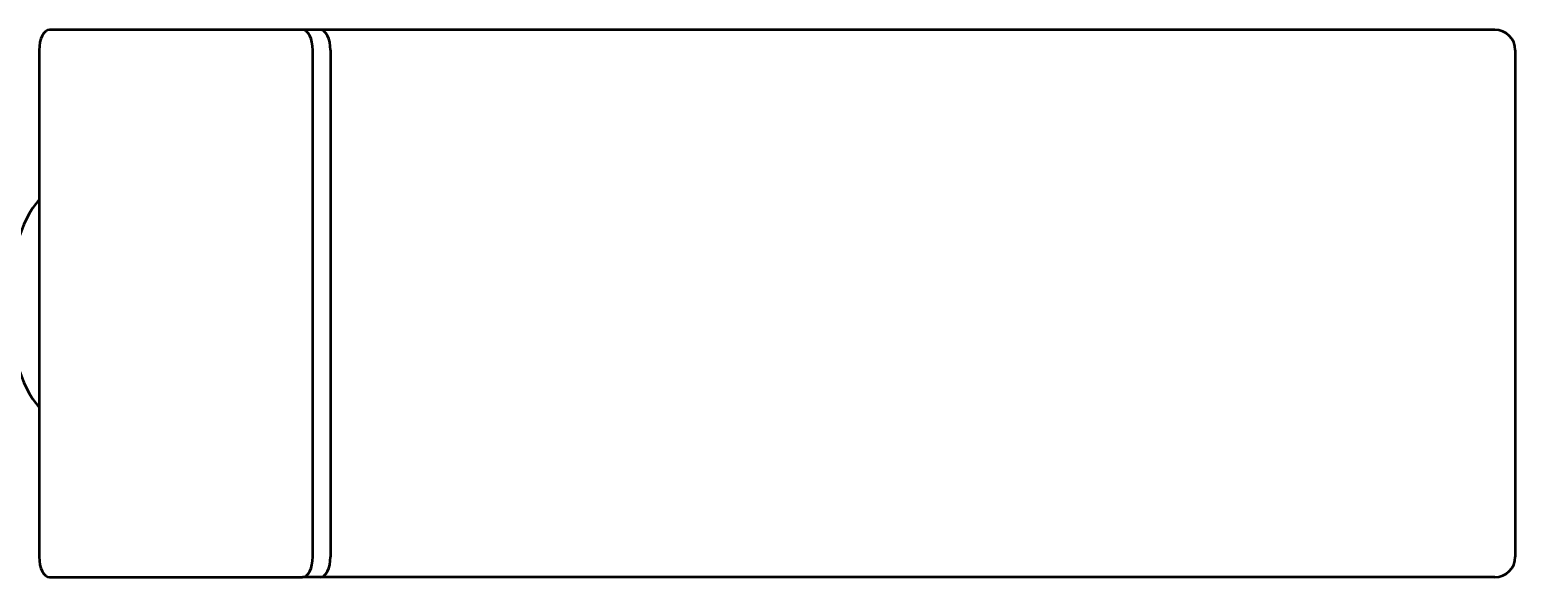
# Model space of a CAD drawing. Header units: millimetres. Extents: x 170 to 5770, y -1450 to 5650.
# Drawn here: x 4072.8 to 4290, y 2060 to 2140 of the extents above; entities that cross this region are included whole.
import ezdxf

# ---------------------------------------------------------------- set-up
doc = ezdxf.new("R2010")
doc.units = ezdxf.units.MM
doc.header["$LTSCALE"] = 10
doc.layers.add('Viditelná (ISO)', color=7, linetype='Continuous', lineweight=50)

# ---------------------------------------------------------------- blocks, each defined once
blk = doc.blocks.new('VVZ-VH101-2')
at = {"layer": 'Viditelná (ISO)'}
for p, q in [((3942.7, -3510), (3905.7, -3510)), ((3945.29, -3510), (3942.7, -3510)), ((4117, -3510), (3945.29, -3510)), ((3904.2, -3513), (3904.2, -3587)), ((3944.2, -3587), (3944.2, -3513)), ((3946.79, -3513), (3946.79, -3587)), ((3946.79, -3513), (3946.79, -3587)), ((4120, -3513), (4120, -3587)), ((4120, -3513), (4120, -3587)), ((3905.7, -3590), (3942.7, -3590)), ((3945.29, -3590), (3942.7, -3590)), ((4117, -3590), (3945.29, -3590))]:
    blk.add_line(p, q, dxfattribs=at)
for centre, start, end in [((4117, -3513), 0, 90), ((4117, -3513), 0, 90), ((4117, -3587), 270, 0), ((4117, -3587), 270, 0)]:
    blk.add_arc(centre, 3, start, end, dxfattribs=at)
for centre, major_axis, start_param, end_param in [((3905.7, -3513), (0, 3), 0, 1.570796), ((3942.7, -3513), (0, 3), 4.712389, 6.283185), ((3945.29, -3513), (0, 3), 4.712389, 6.283185), ((3945.29, -3513), (0, 3), 4.712389, 6.283185), ((3908.54, -3550), (0, 17.5), 0.518783, 2.62281), ((3905.7, -3587), (0, -3), 4.712389, 6.283185), ((3942.7, -3587), (0, -3), 0, 1.570796), ((3945.29, -3587), (0, -3), 0, 1.570796), ((3945.29, -3587), (0, -3), 0, 1.570796)]:
    blk.add_ellipse(centre, major_axis=major_axis, ratio=0.5, start_param=start_param, end_param=end_param, dxfattribs=at)

msp = doc.modelspace()

# ---------------------------------------------------------------- block references
msp.add_blockref('VVZ-VH101-2', (170, 5650))

doc.saveas('drawing.dxf')
